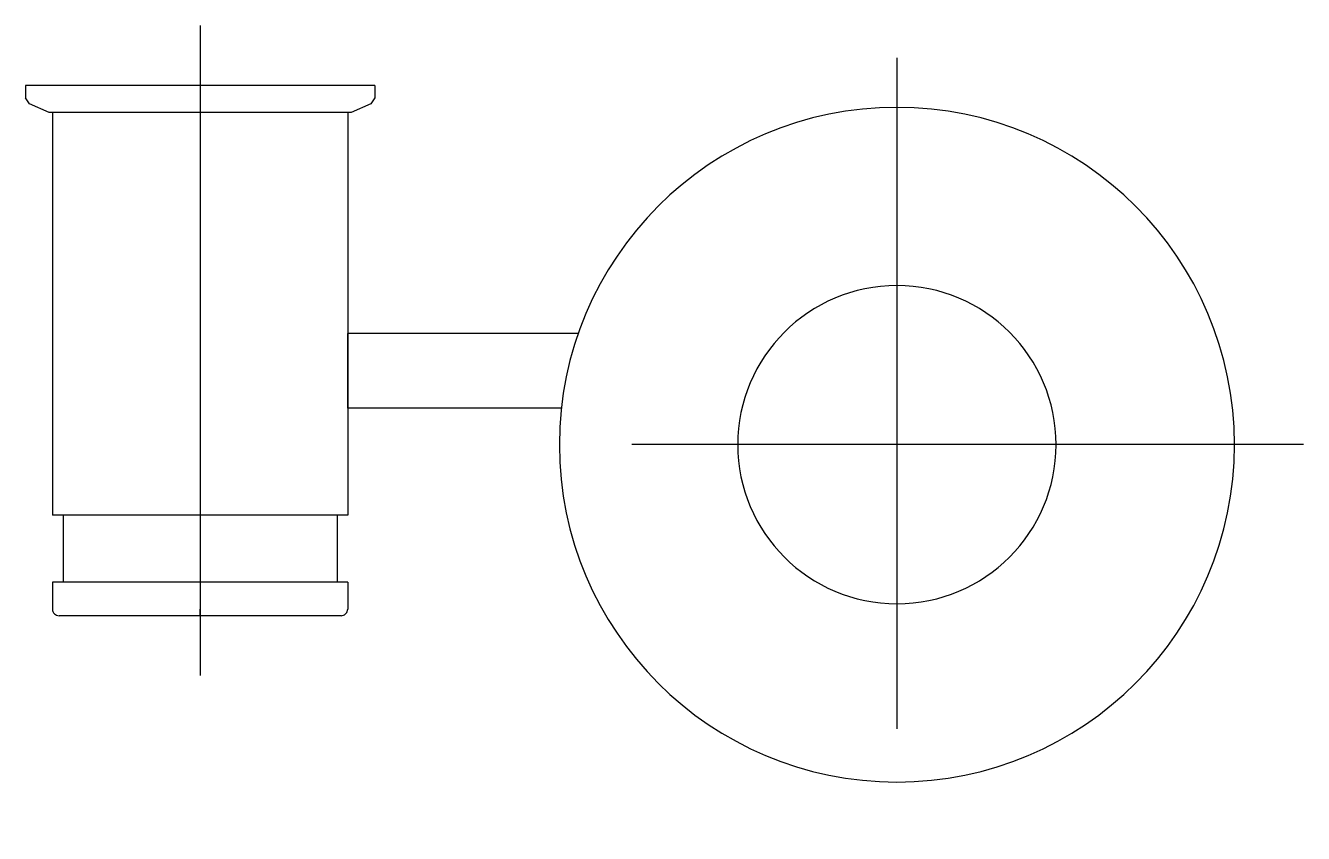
# Model space of a CAD drawing. Extents: x -570.279 to -570.089, y 0.5 to 0.62.
import ezdxf

# ---------------------------------------------------------------- set-up
doc = ezdxf.new("R2010")
doc.units = 0
doc.header["$LTSCALE"] = 0.2
doc.header["$MEASUREMENT"] = 0
doc.linetypes.add('AXES', pattern=[0.54, 0.3, -0.08, 0.08, -0.08])
doc.linetypes.add('CONTINU', pattern=[0])
doc.layers.get('0').update_dxf_attribs({"linetype": 'CONTINUOUS'})
doc.layers.add('DECA_EIXOS', color=5, linetype='AXES')

msp = doc.modelspace()

# ---------------------------------------------------------------- linework, layer by layer
at = {"linetype": 'CONTINU'}
for points in [[(-570.27889, 0.611), (-570.27889, 0.6092)], [(-570.22689, 0.611), (-570.27889, 0.611)], [(-570.22689, 0.611), (-570.22689, 0.6092)], [(-570.27829, 0.60829), (-570.27889, 0.6092)], [(-570.22689, 0.6092), (-570.22748, 0.60829)], [(-570.27539, 0.607), (-570.27829, 0.60829)], [(-570.22748, 0.60829), (-570.23039, 0.607)], [(-570.23039, 0.607), (-570.27539, 0.607)], [(-570.27489, 0.607), (-570.27489, 0.547)], [(-570.23089, 0.607), (-570.23089, 0.547)], [(-570.23089, 0.5685), (-570.23089, 0.57405)], [(-570.1966, 0.57405), (-570.23089, 0.57405)], [(-570.23089, 0.57073), (-570.23089, 0.57053)], [(-570.23089, 0.56295), (-570.23089, 0.5685)], [(-570.23089, 0.56646), (-570.23089, 0.56626)], [(-570.1991, 0.56295), (-570.23089, 0.56295)], [(-570.23089, 0.547), (-570.27489, 0.547)], [(-570.27329, 0.547), (-570.27329, 0.537)], [(-570.23249, 0.547), (-570.23249, 0.537)], [(-570.27489, 0.537), (-570.27489, 0.533)], [(-570.23089, 0.537), (-570.27489, 0.537)], [(-570.23089, 0.537), (-570.23089, 0.533)], [(-570.25289, 0.532), (-570.25289, 0.533)], [(-570.23189, 0.532), (-570.23138, 0.53213), (-570.23102, 0.53249), (-570.23089, 0.533)], [(-570.23189, 0.532), (-570.27389, 0.532)]]:
    msp.add_lwpolyline(points, dxfattribs=at)
for points in [[(-570.14913, 0.60776, 1), (-570.14913, 0.50723)], [(-570.14913, 0.50723, 1), (-570.14913, 0.60776)], [(-570.14913, 0.5812, 1), (-570.14913, 0.53379)], [(-570.14913, 0.53379, 1), (-570.14913, 0.5812)], [(-570.27489, 0.533, 0.41423), (-570.27389, 0.532)]]:
    msp.add_lwpolyline(points, format="xyb", dxfattribs=at)
at = {"layer": 'DECA_EIXOS'}
for points in [[(-570.25289, 0.61995), (-570.25289, 0.52309)], [(-570.14913, 0.61515), (-570.14913, 0.49957)], [(-570.08859, 0.5575), (-570.20367, 0.5575)]]:
    msp.add_lwpolyline(points, dxfattribs=at)

doc.saveas('drawing.dxf')
